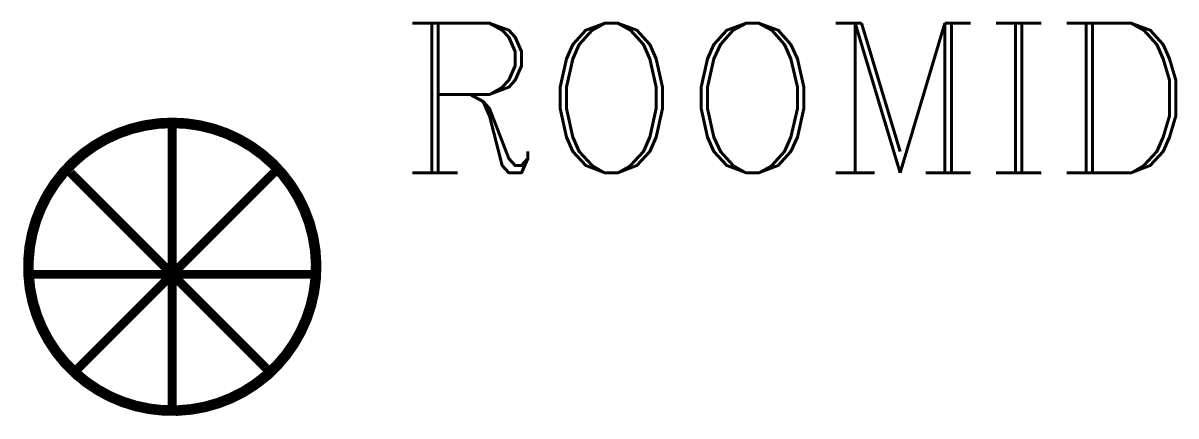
# Model space of a CAD drawing. Header units: inches. Extents: x -10.6 to 71.2, y -10.1 to 17.8.
import ezdxf

# ---------------------------------------------------------------- set-up
doc = ezdxf.new("R2010")
doc.units = ezdxf.units.IN
doc.header["$LTSCALE"] = 48
doc.header["$MEASUREMENT"] = 0
doc.styles.add('WSNotes', font='complex.shx', dxfattribs={"height": 18})

msp = doc.modelspace()

# ---------------------------------------------------------------- texts
at = {"style": 'WSNotes', "flags": 1}
msp.add_attdef('ROOMID', (16.135, 7.212), '', height=10.625, dxfattribs=at)

# ---------------------------------------------------------------- wipeouts: each hides what was drawn before it
msp.add_wipeout([(0, 10.751), (-7.602, 7.602), (-10.2, 0), (-6.949, -6.949), (0, -9.649), (6.972, -6.927), (10.2, 0), (7.602, 7.602)])

# ---------------------------------------------------------------- next in the draw order: linework, layer by layer
at = {"linetype": 'Continuous', "const_width": 0.75}
msp.add_lwpolyline([(0, 10.751, -2.327134), (-10.2, 0, -0.429713), (0, 10.751, -0.081033)], format="xyb", dxfattribs=at)
at = {"linetype": 'Continuous', "const_width": 0.637}
for points in [[(0, -9.649), (0, 10.751)], [(-7.212, -7.212), (7.212, 7.212)], [(-7.212, 7.212), (7.212, -7.212)], [(-10.2, 0), (10.2, 0)]]:
    msp.add_lwpolyline(points, dxfattribs=at)

doc.saveas('drawing.dxf')
